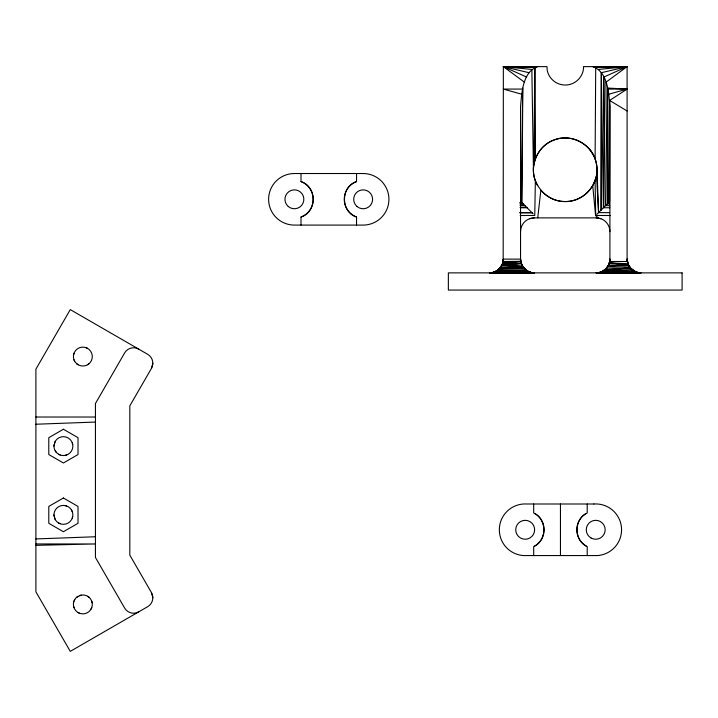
<?xml version="1.0" encoding="UTF-8"?>
<svg xmlns="http://www.w3.org/2000/svg" width="718" height="718" viewBox="0 0 718 718"><rect width="100%" height="100%" fill="white"/><g stroke="black" fill="none" stroke-linecap="round" stroke-linejoin="round"><path stroke-width="1.08" d="M601.28 209.871L601.316 72.724L627.101 66.63L627.101 259.126C627.038 264.915 631.032 270.426 636.543 272.185M596.882 214.269L603.757 207.394L603.766 77.095L627.101 66.63L583.447 66.63L583.581 67.779A18.39 18.39 0 0 1 547.197 70.265L547.008 66.63L503.354 66.63L503.174 261.334M603.757 207.394L609.618 201.543L609.627 100.457L627.101 89.077L607.59 88.063L607.509 203.652M600.993 210.159L601.316 72.724L603.407 207.753L609.869 207.753M609.447 201.713L609.627 100.457L627.101 110.976M521.6 202.297L522.614 89.068L503.354 89.077L521.6 94.193M522.848 88.054L521.896 202.602L519.715 202.593M537.692 185.648C527.658 169.385 536.22 145.916 554.35 139.866C572.12 132.839 593.705 145.485 596.541 164.234C600.356 182.866 584.299 202.054 565.228 201.543C546.192 202.009 530.028 182.946 533.914 164.225L534.748 67.348L503.354 66.63L524.58 82.283M535.368 180.622L534.757 215.463L520.182 215.508M592.727 66.63C607.922 71.755 608.729 93.169 609.914 106.668L609.914 259.126C610.067 266.459 603.524 273.055 596.164 272.876A13.75 13.75 0 0 0 603.039 271.027L603.452 270.785M600.167 272.58L596.164 272.876L640.851 272.876L636.678 272.221L600.858 272.023C606.18 270.147 609.941 264.762 609.914 259.126C609.941 264.224 606.889 269.169 602.312 271.422M609.914 259.126C609.95 264.08 606.997 268.945 602.698 271.224M53.949 446.12L55.214 441.39M152.826 363.227L151.453 368.388L129.814 405.858L129.814 555.122L151.453 592.601L152.826 597.753M493.912 272.185C499.432 270.426 503.399 264.915 503.354 259.126L520.541 259.126C520.397 266.486 526.94 273.037 534.291 272.876C526.931 273.037 520.388 266.459 520.541 259.126L520.541 106.668C521.762 93.214 522.498 71.701 537.728 66.63M609.537 212.663L598.561 212.591L596.523 175.264C598.103 166.109 595.491 156.47 589.586 149.308M537.728 217.877L540.869 190.189A31.798 31.798 0 0 0 589.586 190.189L592.763 185.648L595.707 178.692M499.306 268.837L502.519 263.829L503.354 259.126C503.506 266.459 496.946 273.037 489.604 272.876L534.291 272.876L489.604 272.876L530.099 272.221L531.58 272.607L489.604 272.876M609.914 231.627A13.75 13.75 0 0 0 598.552 218.084L595.581 215.571L592.727 185.711M73.55 354.925L73.972 353.337M72.285 518.1L72.706 516.511M533.932 164.234C534.955 158.795 537.378 153.643 540.869 149.308A31.798 31.798 0 0 1 592.727 153.787M595.105 180.622L596.541 175.273M502.753 263.138C501.299 267.832 497.242 271.575 492.413 272.58M73.972 601.181L74.672 599.692M91.042 609.142L91.742 607.652M606.701 267.958L607.599 266.719M607.338 267.096L606.692 267.958L630.242 267.868L634.353 271.242L638.033 272.58M490.879 272.813L530.099 272.221L528.672 271.673L494.298 272.023L497.78 270.174L500.769 267.096M638.464 272.652L636.148 272.041L603.694 270.623L632.028 269.636M635.627 271.808L636.148 272.041L630.242 267.868L605.005 269.654L605.857 268.828M605.005 269.654L605.615 269.097M533.689 555.561L533.689 546.542C547.233 540.573 547.233 518.979 533.689 513.02L533.689 504M587.216 504L587.216 513.02C573.664 518.979 573.664 540.573 587.216 546.542L587.216 555.561M87.587 364.753L88.933 363.811M76.781 597.179L81.215 595.105M603.766 270.542L603.039 271.027L636.678 272.221L633.312 270.623M531.903 272.661L529.588 272.041L493.796 272.221L528.672 271.673L527.147 270.874L496.47 271.018L496.973 270.686M496.479 271.027L497.215 270.569M491.992 272.661L530.099 272.221L491.992 272.661L494.828 271.808M356.541 173.523L356.541 181.591C340.44 186.608 340.494 211.998 356.541 217.016L356.541 225.084M301.004 225.084L301.004 217.016C317.105 211.998 317.042 186.608 301.004 181.591L301.004 173.523M601.693 271.709L598.929 272.589L640.851 272.876L597.69 272.786M629.677 267.096L630.323 267.958L628.268 264.655L609.394 262.887L627.954 263.82L627.101 259.126L627.703 263.138L630.242 267.868L603.694 270.623L633.985 271.009L631.4 269.097M595.105 158.875L595.707 67.348L627.101 66.63L605.893 82.265L607.222 203.93L609.438 203.93M529.588 218.703L534.291 217.877L596.164 217.877L600.867 218.703M608.873 94.184L627.101 89.077L607.841 89.068M65.042 455.427L66.63 454.997M598.597 69.422L627.101 66.63L593.849 66.729M523.126 267.096L523.772 267.949L499.916 268.218L522.821 266.71L521.178 263.264L501.972 265.121L522.821 266.71L527.147 270.874L495.223 271.673L527.425 271.018L530.719 272.4M521.394 263.811L501.972 265.121L522.408 265.983M608.074 266.001L628.268 264.655L627.101 259.126M523.969 268.218L498.427 269.636M500.123 267.949L522.821 266.71L501.514 266.001M496.739 270.874L525.45 269.654L527.784 271.224M35.9 424.23L95.44 422.058M35.9 538.931L95.44 536.759M502.519 263.829L521.178 263.264M632.011 269.654L628.941 266.001L607.787 266.477L628.268 264.655L609.088 263.829M35.9 545.339L95.44 543.957L35.9 543.957M520.685 203.598L522.848 203.553M520.11 205.357L524.58 205.285M520.02 207.493L526.689 207.394M595.016 67.043L627.101 66.63L594.019 66.756M503.13 261.505L520.721 261.334L522.677 266.486L525.45 269.654L524.849 269.088M519.814 212.663L531.885 212.591M609.806 205.671L605.489 205.671L603.766 77.095M609.681 261.505L627.335 261.505L627.478 262.205M631.777 271.009L633.985 271.009L633.473 270.704M598.929 272.589L638.087 272.589M35.9 417.023L95.44 417.023M519.922 203.939L523.242 203.948M520.658 205.68L524.984 205.689M520.604 207.762L527.066 207.771M519.94 212.788L532.101 212.806M536.714 66.702L503.354 66.63L526.68 77.077M610.282 215.508L595.698 215.463L595.087 180.622M598.552 272.652L640.851 272.876M535.709 66.945L503.354 66.63L529.148 72.742M535.484 67.025L503.354 66.63L531.85 69.431L533.456 169.753M631.75 270.973L633.985 271.009M597.026 169.753L598.561 212.591M596.164 217.877L598.552 218.084M531.751 272.634L533.007 272.813M65.042 505.553L66.63 505.984M529.058 271.826L529.588 272.041M86.088 347.683L87.587 348.383M58.67 454.306L60.168 454.997M58.67 523.054L60.168 523.745M78.127 612.607L79.626 613.298M526.904 270.713L527.425 271.018L526.68 270.56M76.781 363.811A9.451 9.451 0 0 0 92.164 358.21A9.451 9.451 0 0 0 79.626 347.683A9.451 9.451 0 0 0 76.781 363.811L78.127 364.753M87.587 596.227L88.933 597.179M520.541 201.246L533.07 213.776M629.417 266.719L630.314 267.958M55.214 450.841L56.157 452.196M627.927 263.829L628.941 266.001M73.972 359.799L74.672 361.289M71.585 510.139L72.285 511.629M53.949 514.869L55.214 519.59M72.285 442.88L72.706 444.478M91.742 601.181L92.164 602.779M73.55 606.055L73.972 607.652M607.59 88.063L608.577 202.584M560.453 504L560.453 555.561M520.541 231.627A13.75 13.75 0 0 1 534.291 217.877M54.092 516.511A9.451 9.451 0 0 1 66.11 505.813A9.451 9.451 0 0 1 70.274 521.358A9.451 9.451 0 0 1 54.514 518.1M54.514 442.88A9.451 9.451 0 0 1 70.274 439.631A9.451 9.451 0 0 1 66.11 455.176A9.451 9.451 0 0 1 54.092 444.478M79.626 595.536A9.451 9.451 0 0 1 92.245 605.516A9.451 9.451 0 0 1 77.661 612.319A9.451 9.451 0 0 1 78.127 596.227M151.453 592.601A10.312 10.312 0 0 1 147.675 606.683L70.274 651.37L35.9 591.838L35.9 369.151L70.274 309.611L147.675 354.297A10.312 10.312 0 0 1 151.453 368.388M138.745 349.136A10.312 10.312 0 0 0 124.654 352.915L95.44 403.525L95.44 557.464L124.654 608.065A10.312 10.312 0 0 0 138.745 611.844M586.274 546.156A18.91 18.91 0 0 1 586.274 513.406M534.632 513.406A18.91 18.91 0 0 1 534.632 546.156M301.004 181.591A18.91 18.91 0 0 1 301.004 217.016M356.541 217.016A18.91 18.91 0 0 1 356.541 181.591M534.748 67.348L534.739 160.805L535.35 158.875L534.748 67.348M63.399 429.247L48.788 437.684L48.788 454.548L63.399 462.984L78.011 454.548L78.011 437.684L63.399 429.247M63.399 497.996L48.788 506.432L48.788 523.305L63.399 531.733L78.011 523.305L78.011 506.432L63.399 497.996M520.721 261.334L502.717 263.264L520.756 261.505L520.541 259.126L520.721 261.334M363.146 173.523L294.398 173.523A25.785 25.785 0 0 0 268.613 199.308A25.785 25.785 0 0 0 294.398 225.084L363.146 225.084A25.785 25.785 0 0 0 388.923 199.308A25.785 25.785 0 0 0 363.146 173.523M682.1 272.876L448.355 272.876L448.355 290.063L682.1 290.063L682.1 272.876M593.921 504L526.976 504A25.848 25.848 0 0 0 499.396 527.981A25.848 25.848 0 0 0 523.377 555.561L597.52 555.561A25.848 25.848 0 0 0 621.501 527.981A25.848 25.848 0 0 0 593.921 504M590.995 537.962A9.451 9.451 0 0 0 605.175 529.776A9.451 9.451 0 0 0 590.995 521.591A9.451 9.451 0 0 0 590.995 537.962M518.495 536.463A9.451 9.451 0 0 0 534.309 532.226A9.451 9.451 0 0 0 522.731 520.649A9.451 9.451 0 0 0 518.495 536.463M357.07 206.542A9.451 9.451 0 0 0 372.454 200.941A9.451 9.451 0 0 0 359.915 190.423A9.451 9.451 0 0 0 357.07 206.542M288.322 206.542A9.451 9.451 0 0 0 303.705 200.941A9.451 9.451 0 0 0 291.167 190.423A9.451 9.451 0 0 0 288.322 206.542"/></g></svg>
